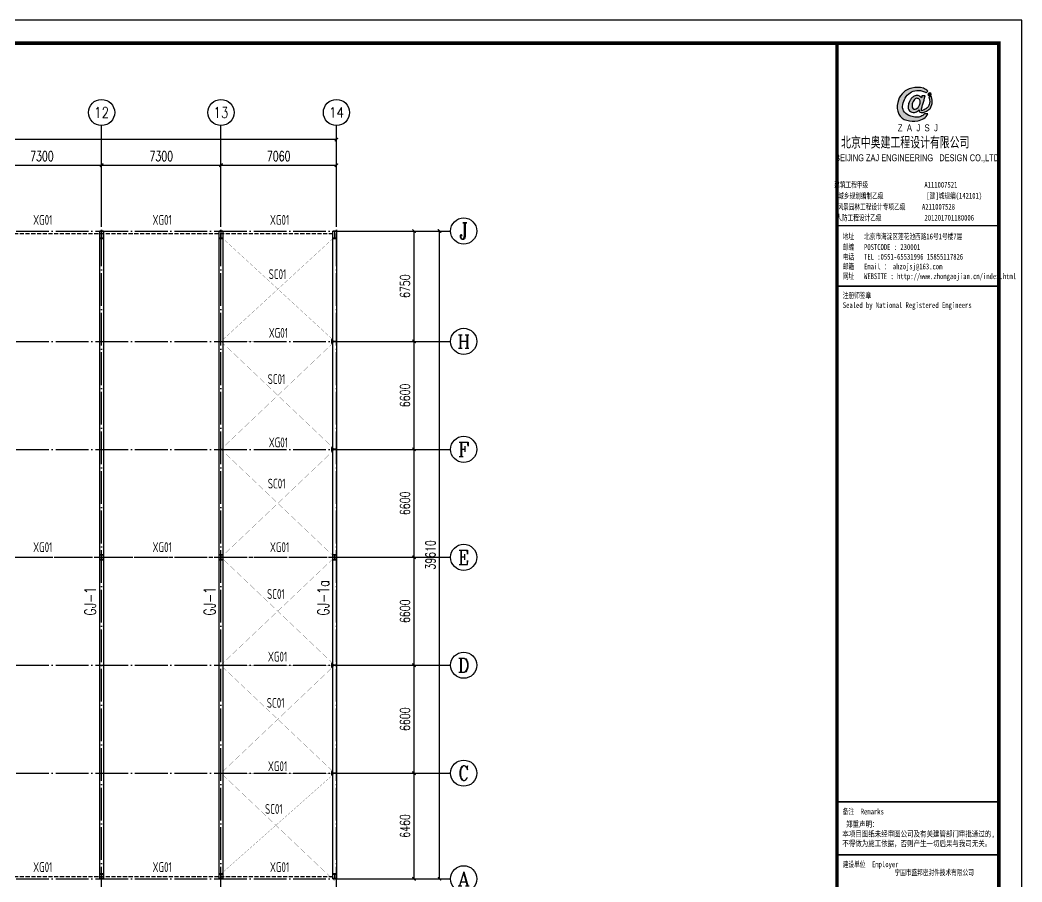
# Model space of a CAD drawing. Extents: x -89996 to 1006241, y -2176 to 440573.
# Drawn here: x 177375 to 238643, y 29120 to 81824 of the extents above; entities that cross this region are included whole.
import ezdxf
from ezdxf.enums import TextEntityAlignment as Align

# ---------------------------------------------------------------- set-up
doc = ezdxf.new("R2010")
doc.units = 0
doc.header["$LTSCALE"] = 1000
doc.header["$MEASUREMENT"] = 0
doc.linetypes.add('DASH', pattern=[0.35, 0.25, -0.1])
doc.linetypes.add('DOTE', pattern=[2.42, 2, -0.2, 0.02, -0.2])
for name, color, linetype in [('AXIS', 3, 'Continuous'), ('AXIS_TEXT', 7, 'Continuous'), ('DOTE', 1, 'DOTE'), ('GL', 150, 'Continuous'), ('GZ', 50, 'Continuous'), ('NUM', 7, 'Continuous'), ('PUB_TEXT', 7, 'Continuous'), ('PUB_TITLE', 4, 'Continuous'), ('SC', 3, 'Continuous'), ('WALL', 9, 'Continuous'), ('XG', 6, 'Continuous'), ('图签', 3, 'Continuous')]:
    doc.layers.add(name, color=color, linetype=linetype)
doc.styles.add('_gyy_title_Arial', font='arial.ttf', dxfattribs={"width": 0.7})
doc.styles.add('_gyy_title_ST', font='', dxfattribs={"width": 0.8})
doc.styles.add('_TCH_AXIS', font='COMPLEX', dxfattribs={"bigfont": 'GBCBIG'})
doc.styles.add('_TCH_DIM', font='SIMPLEX', dxfattribs={"bigfont": 'GBCBIG'})
doc.styles.add('_TCH_DIM_T3', font='SIMPLEX', dxfattribs={"width": 0.705882, "bigfont": 'GBCBIG'})
doc.styles.add('COMPLEX', font='COMPLEX')
doc.styles.add('HZ', font='txt.shx', dxfattribs={"width": 0.8, "bigfont": '000hztxt.shx'})
doc.styles.add('TSSD_Norm', font='tssdeng.shx', dxfattribs={"bigfont": 'hztxt.shx'})
doc.styles.get('_gyy_title_ST').set_extended_font_data('SimSun')
doc.dimstyles.new('_TCH_ARCH&&200', dxfattribs={"dimtxt": 595, "dimasz": 200, "dimexe": 500, "dimexo": 600, "dimgap": 252.5, "dimtad": 1, "dimdec": 0, "dimzin": 0, "dimdsep": 46, "dimtxsty": '_TCH_DIM_T3', "dimblk": 'ARCHTICK', "dimcen": 0.09, "dimclrt": 7, "dimazin": 2, "dimtfac": 1, "dimtdec": 0, "dimtix": 1, "dimtmove": 2, "dimatfit": 3, "dimfxl": 0, "dimtolj": 1, "dimtzin": 0, "dimarcsym": 0})
doc.dimstyles.new('TCH-200-1', dxfattribs={"dimtxt": 595, "dimasz": 200, "dimexe": 500, "dimexo": 600, "dimgap": 252.5, "dimtad": 1, "dimdec": 0, "dimzin": 0, "dimdsep": 46, "dimtxsty": '_TCH_DIM_T3', "dimblk": 'ARCHTICK', "dimcen": 0.09, "dimclrd": 3, "dimclre": 3, "dimclrt": 7, "dimazin": 2, "dimtfac": 1, "dimtdec": 0, "dimtix": 1, "dimtmove": 2, "dimatfit": 3, "dimfxl": 0, "dimtolj": 1, "dimtzin": 0, "dimarcsym": 0})

# ---------------------------------------------------------------- blocks, each defined once
blk = doc.blocks.new('_ArchTick')
at = {"color": 0, "linetype": 'ByBlock', "const_width": 0.4}
blk.add_lwpolyline([(-0.5, -0.5), (0.5, 0.5)], dxfattribs=at)
blk = doc.blocks.new('*D327')
at = {"layer": 'Defpoints', "color": 0, "transparency": 16777216}
for p in [(196868, 68923), (203025, 68923), (196963, 29313)]:
    blk.add_point(p, dxfattribs=at)
at = {"layer": 'WALL', "color": 3, "lineweight": -2, "transparency": 16777216}
for p, q in [((197468, 68923), (203525, 68923)), ((203025, 29313), (203025, 68923)), ((197563, 29313), (203525, 29313))]:
    blk.add_line(p, q, dxfattribs=at)
at = {"layer": 'WALL', "color": 3, "lineweight": -2, "transparency": 16777216, "xscale": 200, "yscale": 200, "zscale": 200}
for p, rotation in [((203025, 68923), 90), ((203025, 29313), 270)]:
    blk.add_blockref('_ArchTick', p, dxfattribs=dict(at, rotation=rotation))
at = {"layer": 'WALL', "color": 7, "transparency": 16777216, "insert": (202475, 49118), "char_height": 595, "attachment_point": 5, "rotation": 90, "style": '_TCH_DIM_T3'}
blk.add_mtext('\\A1;39610', dxfattribs=at)
blk = doc.blocks.new('*D329')
at = {"layer": 'Defpoints', "color": 0, "transparency": 16777216}
for p in [(117413, 74511), (196723, 69263), (117413, 69023)]:
    blk.add_point(p, dxfattribs=at)
at = {"layer": 'WALL', "color": 3, "lineweight": -2, "transparency": 16777216}
for p, q in [((117413, 69623), (117413, 75011)), ((196723, 69863), (196723, 75011)), ((196723, 74511), (117413, 74511))]:
    blk.add_line(p, q, dxfattribs=at)
at = {"layer": 'WALL', "color": 3, "lineweight": -2, "transparency": 16777216, "xscale": 200, "yscale": 200, "zscale": 200, "rotation": 180}
blk.add_blockref('_ArchTick', (117413, 74511), dxfattribs=at)
at = {"layer": 'WALL', "color": 3, "lineweight": -2, "transparency": 16777216, "xscale": 200, "yscale": 200, "zscale": 200}
blk.add_blockref('_ArchTick', (196723, 74511), dxfattribs=at)
at = {"layer": 'WALL', "color": 7, "transparency": 16777216, "insert": (157068, 75061), "char_height": 595, "attachment_point": 5, "style": '_TCH_DIM_T3'}
blk.add_mtext('\\A1;79310', dxfattribs=at)
blk = doc.blocks.new('_AXISO')
blk.add_circle((0, 0), 0.5)
at = {"layer": 'AXIS_TEXT', "style": 'COMPLEX', "width": 1.041667}
blk.add_attdef('A', text='', height=0.56, dxfattribs=at).set_placement((-0.25, -0.28), (0.25, -0.28), align=Align.FIT)
blk = doc.blocks.new('*D3068')
at = {"layer": 'AXIS', "color": 0, "lineweight": -2, "transparency": 16777216}
for p, q in [((75697, 49335), (75697, 52285)), ((82997, 49335), (82997, 52285)), ((75697, 51785), (82997, 51785))]:
    blk.add_line(p, q, dxfattribs=at)
at = {"layer": 'Defpoints', "color": 0, "transparency": 16777216}
for p in [(82997, 51785), (75697, 48735), (82997, 48735)]:
    blk.add_point(p, dxfattribs=at)
at = {"layer": 'AXIS', "color": 0, "lineweight": -2, "transparency": 16777216, "xscale": 200, "yscale": 200, "zscale": 200, "rotation": 180}
blk.add_blockref('_ArchTick', (75697, 51785), dxfattribs=at)
at = {"layer": 'AXIS', "color": 0, "lineweight": -2, "transparency": 16777216, "xscale": 200, "yscale": 200, "zscale": 200}
blk.add_blockref('_ArchTick', (82997, 51785), dxfattribs=at)
at = {"layer": 'AXIS', "color": 7, "transparency": 16777216, "insert": (79347, 52335), "char_height": 595, "attachment_point": 5, "style": '_TCH_DIM_T3'}
blk.add_mtext('\\A1;7300', dxfattribs=at)
blk = doc.blocks.new('*D3069')
at = {"layer": 'AXIS', "color": 0, "lineweight": -2, "transparency": 16777216}
for p, q in [((82997, 49335), (82997, 52285)), ((90297, 49335), (90297, 52285)), ((82997, 51785), (90297, 51785))]:
    blk.add_line(p, q, dxfattribs=at)
at = {"layer": 'Defpoints', "color": 0, "transparency": 16777216}
for p in [(90297, 51785), (82997, 48735), (90297, 48735)]:
    blk.add_point(p, dxfattribs=at)
at = {"layer": 'AXIS', "color": 0, "lineweight": -2, "transparency": 16777216, "xscale": 200, "yscale": 200, "zscale": 200, "rotation": 180}
blk.add_blockref('_ArchTick', (82997, 51785), dxfattribs=at)
at = {"layer": 'AXIS', "color": 0, "lineweight": -2, "transparency": 16777216, "xscale": 200, "yscale": 200, "zscale": 200}
blk.add_blockref('_ArchTick', (90297, 51785), dxfattribs=at)
at = {"layer": 'AXIS', "color": 7, "transparency": 16777216, "insert": (86647, 52335), "char_height": 595, "attachment_point": 5, "style": '_TCH_DIM_T3'}
blk.add_mtext('\\A1;7300', dxfattribs=at)
blk = doc.blocks.new('*D3070')
at = {"layer": 'AXIS', "color": 0, "lineweight": -2, "transparency": 16777216}
for p, q in [((90297, 49335), (90297, 52285)), ((97357, 49335), (97357, 52285)), ((90297, 51785), (97357, 51785))]:
    blk.add_line(p, q, dxfattribs=at)
at = {"layer": 'Defpoints', "color": 0, "transparency": 16777216}
for p in [(97357, 51785), (90297, 48735), (97357, 48735)]:
    blk.add_point(p, dxfattribs=at)
at = {"layer": 'AXIS', "color": 0, "lineweight": -2, "transparency": 16777216, "xscale": 200, "yscale": 200, "zscale": 200, "rotation": 180}
blk.add_blockref('_ArchTick', (90297, 51785), dxfattribs=at)
at = {"layer": 'AXIS', "color": 0, "lineweight": -2, "transparency": 16777216, "xscale": 200, "yscale": 200, "zscale": 200}
blk.add_blockref('_ArchTick', (97357, 51785), dxfattribs=at)
at = {"layer": 'AXIS', "color": 7, "transparency": 16777216, "insert": (93827, 52335), "char_height": 595, "attachment_point": 5, "style": '_TCH_DIM_T3'}
blk.add_mtext('\\A1;7060', dxfattribs=at)
blk = doc.blocks.new('*D3077')
at = {"layer": 'AXIS', "color": 0, "lineweight": -2, "transparency": 16777216}
for p, q in [((99197, 14608), (102603, 14608)), ((102103, 8148), (102103, 14608)), ((99197, 8148), (102603, 8148))]:
    blk.add_line(p, q, dxfattribs=at)
at = {"layer": 'Defpoints', "color": 0, "transparency": 16777216}
for p in [(98597, 14608), (102103, 14608), (98597, 8148)]:
    blk.add_point(p, dxfattribs=at)
at = {"layer": 'AXIS', "color": 0, "lineweight": -2, "transparency": 16777216, "xscale": 200, "yscale": 200, "zscale": 200}
for p, rotation in [((102103, 14608), 90), ((102103, 8148), 270)]:
    blk.add_blockref('_ArchTick', p, dxfattribs=dict(at, rotation=rotation))
at = {"layer": 'AXIS', "color": 7, "transparency": 16777216, "insert": (101553, 11378), "char_height": 595, "attachment_point": 5, "rotation": 90, "style": '_TCH_DIM_T3'}
blk.add_mtext('\\A1;6460', dxfattribs=at)
blk = doc.blocks.new('*D3078')
at = {"layer": 'AXIS', "color": 0, "lineweight": -2, "transparency": 16777216}
for p, q in [((99197, 21208), (102603, 21208)), ((102103, 14608), (102103, 21208)), ((99197, 14608), (102603, 14608))]:
    blk.add_line(p, q, dxfattribs=at)
at = {"layer": 'Defpoints', "color": 0, "transparency": 16777216}
for p in [(98597, 21208), (102103, 21208), (98597, 14608)]:
    blk.add_point(p, dxfattribs=at)
at = {"layer": 'AXIS', "color": 0, "lineweight": -2, "transparency": 16777216, "xscale": 200, "yscale": 200, "zscale": 200}
for p, rotation in [((102103, 21208), 90), ((102103, 14608), 270)]:
    blk.add_blockref('_ArchTick', p, dxfattribs=dict(at, rotation=rotation))
at = {"layer": 'AXIS', "color": 7, "transparency": 16777216, "insert": (101553, 17908), "char_height": 595, "attachment_point": 5, "rotation": 90, "style": '_TCH_DIM_T3'}
blk.add_mtext('\\A1;6600', dxfattribs=at)
blk = doc.blocks.new('*D3079')
at = {"layer": 'AXIS', "color": 0, "lineweight": -2, "transparency": 16777216}
for p, q in [((99197, 27808), (102603, 27808)), ((102103, 21208), (102103, 27808)), ((99197, 21208), (102603, 21208))]:
    blk.add_line(p, q, dxfattribs=at)
at = {"layer": 'Defpoints', "color": 0, "transparency": 16777216}
for p in [(98597, 27808), (102103, 27808), (98597, 21208)]:
    blk.add_point(p, dxfattribs=at)
at = {"layer": 'AXIS', "color": 0, "lineweight": -2, "transparency": 16777216, "xscale": 200, "yscale": 200, "zscale": 200}
for p, rotation in [((102103, 27808), 90), ((102103, 21208), 270)]:
    blk.add_blockref('_ArchTick', p, dxfattribs=dict(at, rotation=rotation))
at = {"layer": 'AXIS', "color": 7, "transparency": 16777216, "insert": (101553, 24508), "char_height": 595, "attachment_point": 5, "rotation": 90, "style": '_TCH_DIM_T3'}
blk.add_mtext('\\A1;6600', dxfattribs=at)
blk = doc.blocks.new('*D3080')
at = {"layer": 'AXIS', "color": 0, "lineweight": -2, "transparency": 16777216}
for p, q in [((99197, 34408), (102603, 34408)), ((102103, 27808), (102103, 34408)), ((99197, 27808), (102603, 27808))]:
    blk.add_line(p, q, dxfattribs=at)
at = {"layer": 'Defpoints', "color": 0, "transparency": 16777216}
for p in [(98597, 34408), (102103, 34408), (98597, 27808)]:
    blk.add_point(p, dxfattribs=at)
at = {"layer": 'AXIS', "color": 0, "lineweight": -2, "transparency": 16777216, "xscale": 200, "yscale": 200, "zscale": 200}
for p, rotation in [((102103, 34408), 90), ((102103, 27808), 270)]:
    blk.add_blockref('_ArchTick', p, dxfattribs=dict(at, rotation=rotation))
at = {"layer": 'AXIS', "color": 7, "transparency": 16777216, "insert": (101553, 31108), "char_height": 595, "attachment_point": 5, "rotation": 90, "style": '_TCH_DIM_T3'}
blk.add_mtext('\\A1;6600', dxfattribs=at)
blk = doc.blocks.new('*D3081')
at = {"layer": 'AXIS', "color": 0, "lineweight": -2, "transparency": 16777216}
for p, q in [((99197, 41008), (102603, 41008)), ((102103, 34408), (102103, 41008)), ((99197, 34408), (102603, 34408))]:
    blk.add_line(p, q, dxfattribs=at)
at = {"layer": 'Defpoints', "color": 0, "transparency": 16777216}
for p in [(98597, 41008), (102103, 41008), (98597, 34408)]:
    blk.add_point(p, dxfattribs=at)
at = {"layer": 'AXIS', "color": 0, "lineweight": -2, "transparency": 16777216, "xscale": 200, "yscale": 200, "zscale": 200}
for p, rotation in [((102103, 41008), 90), ((102103, 34408), 270)]:
    blk.add_blockref('_ArchTick', p, dxfattribs=dict(at, rotation=rotation))
at = {"layer": 'AXIS', "color": 7, "transparency": 16777216, "insert": (101553, 37708), "char_height": 595, "attachment_point": 5, "rotation": 90, "style": '_TCH_DIM_T3'}
blk.add_mtext('\\A1;6600', dxfattribs=at)
blk = doc.blocks.new('*D3082')
at = {"layer": 'AXIS', "color": 0, "lineweight": -2, "transparency": 16777216}
for p, q in [((99197, 47758), (102603, 47758)), ((102103, 41008), (102103, 47758)), ((99197, 41008), (102603, 41008))]:
    blk.add_line(p, q, dxfattribs=at)
at = {"layer": 'Defpoints', "color": 0, "transparency": 16777216}
for p in [(98597, 47758), (102103, 47758), (98597, 41008)]:
    blk.add_point(p, dxfattribs=at)
at = {"layer": 'AXIS', "color": 0, "lineweight": -2, "transparency": 16777216, "xscale": 200, "yscale": 200, "zscale": 200}
for p, rotation in [((102103, 47758), 90), ((102103, 41008), 270)]:
    blk.add_blockref('_ArchTick', p, dxfattribs=dict(at, rotation=rotation))
at = {"layer": 'AXIS', "color": 7, "transparency": 16777216, "insert": (101553, 44383), "char_height": 595, "attachment_point": 5, "rotation": 90, "style": '_TCH_DIM_T3'}
blk.add_mtext('\\A1;6750', dxfattribs=at)
blk = doc.blocks.new('dd')
at = {"layer": '图签'}
h = blk.add_hatch(color=5, dxfattribs=at)
h.set_gradient(color1=(0, 0, 255), color2=(36, 36, 255), one_color=1, tint=0.57)
h.paths.add_polyline_path([(452, 1270, -0.093206), (531, 1562, -0.136321), (716, 1807, -0.161039), (988, 1948, -0.108591), (1307, 1935, -0.049497), (1479, 1861, 0.062627), (1539, 1932, 0.094388), (1351, 2056, 0.136326), (854, 2062, 0.161722), (430, 1810, 0.133661), (243, 1435, 0.158414), (286, 937, 0.22517), (632, 669, 0.138663), (1107, 646, 0.074676), (1375, 753, 0.125344), (1543, 944, 0.006312), (1413, 948, -0.090385), (1244, 833, -0.096745), (1053, 797, -0.073845), (803, 850, -0.140868), (530, 1020, -0.160753)])
h = blk.add_hatch(color=5, dxfattribs=at)
h.set_gradient(color1=(0, 0, 255), color2=(36, 36, 255), one_color=1, tint=0.57)
h.paths.add_polyline_path([(1306, 1289, 0.011169), (1334, 1370, 0.005807), (1431, 1724, 0.01105), (1292, 1724, 0.016796), (1267, 1634, 0.125943), (1203, 1704, 0.083806), (1120, 1739, 0.082879), (1047, 1739, -0.008503), (952, 1710, 0.060057), (844, 1628, 0.086078), (774, 1532, 0.099424), (705, 1347, 0.12153), (690, 1225, 0.102644), (719, 1122, 0.056648), (797, 1042, 0.092914), (913, 1013, 0.194578), (1098, 1064, -0.002562), (1175, 1122, 0.064354), (1167, 1068, 0.172385), (1207, 1017, 0.105458), (1300, 1002, 0.086567), (1454, 1046, 0.047674), (1592, 1136, 0.166359), (1692, 1274, 0.096748), (1728, 1431, 0.03151), (1728, 1548, 0.041815), (1700, 1691, 0.007654), (1588, 1673, -0.009919), (1610, 1585, -0.068269), (1624, 1482, -0.105336), (1605, 1352, -0.14652), (1528, 1223, -0.070486), (1434, 1151, -0.077937), (1341, 1103, -0.127098), (1272, 1084, -0.114215), (1267, 1129, -0.007609)])
h.paths.add_polyline_path([(865, 1245, -0.099994), (863, 1328, -0.050974), (888, 1427, -0.120527), (938, 1529, -0.043888), (1002, 1595, -0.08446), (1063, 1619, -0.147309), (1127, 1607, -0.037474), (1177, 1572, -0.06931), (1209, 1507, -0.067662), (1213, 1431, -0.02676), (1211, 1413, 0.017209), (1183, 1329, -0.048815), (1120, 1223, -0.139096), (1046, 1163, -0.097991), (944, 1153, -0.085394), (909, 1169, -0.149141)], flags=16)
h = blk.add_hatch(color=1, dxfattribs=at)
h.set_gradient(color1=(255, 0, 0), color2=(255, 0, 0), tint=0.57)
h.paths.add_polyline_path([(1557, 1818, 0.386553), (1564, 1757, 0.170676), (1604, 1736, 0.082224), (1657, 1743, 0.087509), (1686, 1766, 0.264235), (1694, 1804, 0.244333), (1636, 1850, 0.30271)])
blk.add_lwpolyline([(1539, 1932, 0.094388), (1351, 2056, 0.136326), (854, 2062, 0.161722), (430, 1810, 0.133661), (243, 1435, 0.158414), (286, 937, 0.22517), (632, 669, 0.138663), (1107, 646, 0.074676), (1375, 753, 0.125344), (1543, 944, 0.006312), (1413, 948, -0.090385), (1244, 833, -0.096745), (1053, 797, -0.073845), (803, 850, -0.140868), (530, 1020, -0.160753), (452, 1270, -0.093206), (531, 1562, -0.136321), (716, 1807, -0.161039), (988, 1948, -0.108591), (1307, 1935, -0.049497), (1479, 1861, 0.062627)], format="xyb", close=True, dxfattribs=at)
for points in [[(1431, 1724, 0.011041), (1292, 1724, 0.016796), (1267, 1634, 0.125943), (1203, 1704, 0.083806), (1120, 1739, 0.082879), (1047, 1739, -0.008503), (952, 1710, 0.060057), (844, 1628, 0.086078), (774, 1532, 0.099424), (705, 1347, 0.12153), (690, 1225, 0.102644), (719, 1122, 0.056648), (797, 1042, 0.092914), (913, 1013, 0.194578), (1098, 1064, -0.002562), (1175, 1122, 0.064354), (1167, 1068, 0.172385), (1207, 1017, 0.105458), (1300, 1002, 0.086567), (1454, 1046, 0.047674), (1592, 1136, 0.166359), (1692, 1274, 0.096748), (1728, 1431, 0.03151), (1728, 1548, 0.041815), (1700, 1691, 0.007654), (1588, 1673, -0.009919), (1610, 1585, -0.068269), (1624, 1482, -0.105336), (1605, 1352, -0.14652), (1528, 1223, -0.070486), (1434, 1151, -0.077937), (1341, 1103, -0.127098), (1272, 1084, -0.114215), (1267, 1129, -0.007609), (1306, 1289, 0.011169), (1334, 1370, 0.005782), (1430, 1722, 0.069025)], [(1694, 1804, 0.243958), (1636, 1850, 0.303117), (1557, 1818, 0.386553), (1564, 1757, 0.170676), (1604, 1736, 0.082224), (1657, 1743, 0.087509), (1686, 1766, 0.264235), (1694, 1804, -7.823139)], [(1213, 1431, 0.067662), (1209, 1507, 0.06931), (1177, 1572, 0.037474), (1127, 1607, 0.147309), (1063, 1619, 0.08446), (1002, 1595, 0.043888), (938, 1529, 0.120527), (888, 1427, 0.050974), (863, 1328, 0.099994), (865, 1245, 0.149141), (909, 1169, 0.085394), (944, 1153, 0.097991), (1046, 1163, 0.139096), (1120, 1223, 0.048815), (1183, 1329, -0.017209), (1211, 1413, 0.02676), (1213, 1431, 0.441273)]]:
    blk.add_lwpolyline(points, format="xyb", dxfattribs=at)
at = {"insert": (246, 492), "char_height": 300, "width": 8000, "attachment_point": 1, "style": 'HZ'}
blk.add_mtext('{\\fArial|b0|i0|c0|p32;Z  A  J  S  J}', dxfattribs=at)
blk = doc.blocks.new('A$C767023C3')
at = {"layer": 'PUB_TITLE'}
for p, q in [((-4949, -5573), (0, -5573)), ((0, -23192), (-4949, -23192))]:
    blk.add_line(p, q, dxfattribs=at)
at = {"layer": 'PUB_TITLE', "const_width": 106}
blk.add_lwpolyline([(-4949, 0), (0, 0), (0, -40586), (-4949, -40586)], close=True, dxfattribs=at)
at = {"layer": 'PUB_TITLE', "const_width": 49.5}
for points in [[(-4949, -7426), (0, -7426)], [(-4949, -23192), (0, -23192)], [(-4949, -24818), (0, -24818)]]:
    blk.add_lwpolyline(points, dxfattribs=at)
at = {"layer": '图签', "xscale": 0.70707067020202, "yscale": 0.70707067020202, "zscale": 0.70707067020202}
blk.add_blockref('dd', (-3263, -2831), dxfattribs=at)
at = {"color": 1, "insert": (-4822, -2862), "char_height": 359.1, "width": 9576, "attachment_point": 1, "style": 'HZ'}
blk.add_mtext('北京中奥建工程设计有限公司', dxfattribs=at)
at = {"layer": 'PUB_TITLE', "width": 0.7}
for s, height, style, p in [('BEIJING ZAJ ENGINEERING   DESIGN CO.,LTD.', 212.12, '_gyy_title_Arial', (-2469, -3610)), ('建筑工程甲级                 A111007521             ', 176.77, '_gyy_title_ST', (-2494, -4417)), ('城乡规划编制乙级             [建]城规编(142101)', 176.77, '_gyy_title_ST', (-2712, -4754)), ('风景园林工程设计专项乙级     A211007528           ', 176.77, '_gyy_title_ST', (-2582, -5090)), ('人防工程设计乙级             201201701180006', 176.77, '_gyy_title_ST', (-2865, -5424))]:
    blk.add_text(s, height=height, dxfattribs=dict(at, style=style)).set_placement(p, align=Align.CENTER)
at = {"layer": 'PUB_TITLE', "style": '_gyy_title_ST', "width": 0.7}
for s, height, p in [('地址   北京市海淀区莲花池西路16号1号楼7层', 176.77, (-4771, -5998)), ('邮编   POSTCODE : 230001', 176.77, (-4771, -6321)), ('电话   TEL :0551-65531996 15855117826', 176.77, (-4771, -6618)), ('邮箱   Email ： ahzojsj@163.com', 176.77, (-4771, -6915)), ('网址   WEBSITE : http://www.zhongaojian.cn/index.html', 176.77, (-4771, -7214)), ('注册师签章', 176.8, (-4771, -7801)), ('Sealed by National Registered Engineers', 176.77, (-4770, -8098)), ('备注  Remarks', 176.77, (-4771, -23580)), ('建设单位  Employer', 176.77, (-4771, -25193))]:
    blk.add_text(s, height=height, dxfattribs=at).set_placement(p)
at = {"layer": 'PUB_TITLE', "color": 2, "style": '_gyy_title_ST', "width": 0.7}
blk.add_text('宁国市盛邦密封件技术有限公司', height=176.77, dxfattribs=at).set_placement((-1978, -25348), align=Align.MIDDLE)
at = {"layer": 'PUB_TITLE', "insert": (-4785, -23790), "char_height": 176.77, "width": 5656.57, "attachment_point": 1, "style": '_gyy_title_ST'}
blk.add_mtext(' 郑重声明：\\P本项目图纸未经审图公司及有关建管部门审批通过的,\\P不得做为施工依据，否则产生一切后果与我司无关。', dxfattribs=at)
blk = doc.blocks.new('A$C39280D4C')
at = {"layer": 'AXIS'}
for p, q in [((82997.4, 48734.6), (82997.4, 54206)), ((90297.4, 48734.6), (90297.4, 54206)), ((97357.4, 48734.6), (97357.4, 54206)), ((98597.4, 47757.8), (104339.1, 47757.8)), ((98597.4, 41007.8), (104339.1, 41007.8)), ((98597.4, 34407.8), (104339.1, 34407.8)), ((98597.4, 27807.8), (104339.1, 27807.8)), ((98597.4, 21207.8), (104339.1, 21207.8)), ((98597.4, 14607.8), (104339.1, 14607.8)), ((98597.4, 8147.8), (104339.1, 8147.8))]:
    blk.add_line(p, q, dxfattribs=at)
at = {"layer": 'DOTE'}
for p, q in [((82997.4, 6881), (82997.4, 48734.6)), ((90297.4, 6881), (90297.4, 48734.6)), ((97357.4, 6881), (97357.4, 48734.6)), ((7597.4, 47757.8), (98597.4, 47757.8)), ((7597.4, 41007.8), (98597.4, 41007.8)), ((7597.4, 34407.8), (98597.4, 34407.8)), ((7597.4, 27807.8), (98597.4, 27807.8)), ((7597.4, 21207.8), (98597.4, 21207.8)), ((7597.4, 14607.8), (98597.4, 14607.8)), ((7597.4, 8147.8), (98597.4, 8147.8))]:
    blk.add_line(p, q, dxfattribs=at)
at = {"layer": 'GZ'}
for points in [[(83107.4, 47757.8), (82887.4, 47757.8), (82887.4, 47747.8), (82990.6, 47747.8), (82994.4, 47742.8), (82994.4, 47322.4), (82990.6, 47317.8), (82887.4, 47317.8), (82887.4, 47307.8), (83107.4, 47307.8), (83107.4, 47317.8), (83004.4, 47317.8), (83000.4, 47322.3), (83000.4, 47742.8), (83004.4, 47747.8), (83107.4, 47747.8), (83107.4, 47757.8)], [(90407.4, 47757.8), (90187.4, 47757.8), (90187.4, 47747.8), (90290.6, 47747.8), (90294.4, 47742.8), (90294.4, 47322.4), (90290.6, 47317.8), (90187.4, 47317.8), (90187.4, 47307.8), (90407.4, 47307.8), (90407.4, 47317.8), (90304.4, 47317.8), (90300.4, 47322.3), (90300.4, 47742.8), (90304.4, 47747.8), (90407.4, 47747.8), (90407.4, 47757.8)], [(97357.4, 47757.8), (97137.4, 47757.8), (97137.4, 47747.8), (97240.6, 47747.8), (97244.4, 47742.8), (97244.4, 47322.4), (97240.6, 47317.8), (97137.4, 47317.8), (97137.4, 47307.8), (97357.4, 47307.8), (97357.4, 47317.8), (97254.4, 47317.8), (97250.4, 47322.3), (97250.4, 47742.8), (97254.4, 47747.8), (97357.4, 47747.8), (97357.4, 47757.8)], [(97057.4, 41117.8), (97057.4, 40897.8), (97067.4, 40897.8), (97067.4, 41000.9), (97072.4, 41004.8), (97342.8, 41004.8), (97347.4, 41000.9), (97347.4, 40897.8), (97357.4, 40897.8), (97357.4, 41117.8), (97347.4, 41117.8), (97347.4, 41014.8), (97342.9, 41010.8), (97072.4, 41010.8), (97067.4, 41014.8), (97067.4, 41117.8), (97057.4, 41117.8)], [(97057.4, 34517.8), (97057.4, 34297.8), (97067.4, 34297.8), (97067.4, 34400.9), (97072.4, 34404.8), (97342.8, 34404.8), (97347.4, 34400.9), (97347.4, 34297.8), (97357.4, 34297.8), (97357.4, 34517.8), (97347.4, 34517.8), (97347.4, 34414.8), (97342.9, 34410.8), (97072.4, 34410.8), (97067.4, 34414.8), (97067.4, 34517.8), (97057.4, 34517.8)], [(83107.4, 27958.1), (82887.4, 27958.1), (82887.4, 27948.1), (82990.6, 27948.1), (82994.4, 27943.1), (82994.4, 27672.7), (82990.6, 27668.1), (82887.4, 27668.1), (82887.4, 27658.1), (83107.4, 27658.1), (83107.4, 27668.1), (83004.4, 27668.1), (83000.4, 27672.5), (83000.4, 27943.1), (83004.4, 27948.1), (83107.4, 27948.1), (83107.4, 27958.1)], [(90407.4, 27958.1), (90187.4, 27958.1), (90187.4, 27948.1), (90290.6, 27948.1), (90294.4, 27943.1), (90294.4, 27672.7), (90290.6, 27668.1), (90187.4, 27668.1), (90187.4, 27658.1), (90407.4, 27658.1), (90407.4, 27668.1), (90304.4, 27668.1), (90300.4, 27672.5), (90300.4, 27943.1), (90304.4, 27948.1), (90407.4, 27948.1), (90407.4, 27958.1)], [(97357.4, 27958.1), (97137.4, 27958.1), (97137.4, 27948.1), (97240.6, 27948.1), (97244.4, 27943.1), (97244.4, 27672.7), (97240.6, 27668.1), (97137.4, 27668.1), (97137.4, 27658.1), (97357.4, 27658.1), (97357.4, 27668.1), (97254.4, 27668.1), (97250.4, 27672.5), (97250.4, 27943.1), (97254.4, 27948.1), (97357.4, 27948.1), (97357.4, 27958.1)], [(97057.4, 21317.8), (97057.4, 21097.8), (97067.4, 21097.8), (97067.4, 21200.9), (97072.4, 21204.8), (97342.8, 21204.8), (97347.4, 21200.9), (97347.4, 21097.8), (97357.4, 21097.8), (97357.4, 21317.8), (97347.4, 21317.8), (97347.4, 21214.8), (97342.9, 21210.8), (97072.4, 21210.8), (97067.4, 21214.8), (97067.4, 21317.8), (97057.4, 21317.8)], [(97057.4, 14717.8), (97057.4, 14497.8), (97067.4, 14497.8), (97067.4, 14600.9), (97072.4, 14604.8), (97342.8, 14604.8), (97347.4, 14600.9), (97347.4, 14497.8), (97357.4, 14497.8), (97357.4, 14717.8), (97347.4, 14717.8), (97347.4, 14614.8), (97342.9, 14610.8), (97072.4, 14610.8), (97067.4, 14614.8), (97067.4, 14717.8), (97057.4, 14717.8)], [(83107.4, 8447.8), (82887.4, 8447.8), (82887.4, 8437.8), (82990.6, 8437.8), (82994.4, 8432.8), (82994.4, 8162.4), (82990.6, 8157.8), (82887.4, 8157.8), (82887.4, 8147.8), (83107.4, 8147.8), (83107.4, 8157.8), (83004.4, 8157.8), (83000.4, 8162.3), (83000.4, 8432.8), (83004.4, 8437.8), (83107.4, 8437.8), (83107.4, 8447.8)], [(90407.4, 8447.8), (90187.4, 8447.8), (90187.4, 8437.8), (90290.6, 8437.8), (90294.4, 8432.8), (90294.4, 8162.4), (90290.6, 8157.8), (90187.4, 8157.8), (90187.4, 8147.8), (90407.4, 8147.8), (90407.4, 8157.8), (90304.4, 8157.8), (90300.4, 8162.3), (90300.4, 8432.8), (90304.4, 8437.8), (90407.4, 8437.8), (90407.4, 8447.8)], [(97357.4, 8447.8), (97137.4, 8447.8), (97137.4, 8437.8), (97240.6, 8437.8), (97244.4, 8432.8), (97244.4, 8162.4), (97240.6, 8157.8), (97137.4, 8157.8), (97137.4, 8147.8), (97357.4, 8147.8), (97357.4, 8157.8), (97254.4, 8157.8), (97250.4, 8162.3), (97250.4, 8432.8), (97254.4, 8437.8), (97357.4, 8437.8), (97357.4, 8447.8)]]:
    blk.add_lwpolyline(points, close=True, dxfattribs=at)
at = {"layer": 'AXIS'}
ref = blk.add_blockref('_AXISO', (82997.4, 55006), dxfattribs=dict(at, xscale=1600, yscale=1600, zscale=1600))
ref.add_attrib('A', '12', dxfattribs={"layer": 'AXIS_TEXT', "height": 656.89, "style": '_TCH_AXIS'}).set_placement((82543.9, 54677.5), (83451, 54677.5), align=Align.FIT)
ref = blk.add_blockref('_AXISO', (90297.4, 55006), dxfattribs=dict(at, xscale=1600, yscale=1600, zscale=1600))
ref.add_attrib('A', '13', dxfattribs={"layer": 'AXIS_TEXT', "height": 656.89, "style": '_TCH_AXIS'}).set_placement((89843.9, 54677.5), (90751, 54677.5), align=Align.FIT)
ref = blk.add_blockref('_AXISO', (97357.4, 55006), dxfattribs=dict(at, xscale=1600, yscale=1600, zscale=1600))
ref.add_attrib('A', '14', dxfattribs={"layer": 'AXIS_TEXT', "height": 628.15, "style": '_TCH_AXIS'}).set_placement((96893.8, 54691.9), (97821.1, 54691.9), align=Align.FIT)
ref = blk.add_blockref('_AXISO', (105139.1, 47757.8), dxfattribs=dict(at, xscale=1600, yscale=1600, zscale=1600))
ref.add_attrib('A', 'J', dxfattribs={"layer": 'AXIS_TEXT', "height": 992.1, "style": '_TCH_AXIS'}).set_placement((104879.2, 47261.7), (105398.9, 47261.7), align=Align.FIT)
ref = blk.add_blockref('_AXISO', (105139.1, 41007.8), dxfattribs=dict(at, xscale=1600, yscale=1600, zscale=1600))
ref.add_attrib('A', 'H', dxfattribs={"layer": 'AXIS_TEXT', "height": 811, "style": '_TCH_AXIS'}).set_placement((104752.8, 40602.3), (105525.3, 40602.3), align=Align.FIT)
ref = blk.add_blockref('_AXISO', (105139.1, 34407.8), dxfattribs=dict(at, xscale=1600, yscale=1600, zscale=1600))
ref.add_attrib('A', 'F', dxfattribs={"layer": 'AXIS_TEXT', "height": 890.9, "style": '_TCH_AXIS'}).set_placement((104799.7, 33962.4), (105478.4, 33962.4), align=Align.FIT)
ref = blk.add_blockref('_AXISO', (105139.1, 27807.8), dxfattribs=dict(at, xscale=1600, yscale=1600, zscale=1600))
ref.add_attrib('A', 'E', dxfattribs={"layer": 'AXIS_TEXT', "height": 890.9, "style": '_TCH_AXIS'}).set_placement((104799.7, 27362.4), (105478.4, 27362.4), align=Align.FIT)
ref = blk.add_blockref('_AXISO', (105139.1, 21207.8), dxfattribs=dict(at, xscale=1600, yscale=1600, zscale=1600))
ref.add_attrib('A', 'D', dxfattribs={"layer": 'AXIS_TEXT', "height": 870.5, "style": '_TCH_AXIS'}).set_placement((104786.7, 20772.5), (105491.4, 20772.5), align=Align.FIT)
ref = blk.add_blockref('_AXISO', (105139.1, 14607.8), dxfattribs=dict(at, xscale=1600, yscale=1600, zscale=1600))
ref.add_attrib('A', 'C', dxfattribs={"layer": 'AXIS_TEXT', "height": 911.4, "style": '_TCH_AXIS'}).set_placement((104813.6, 14152.1), (105464.5, 14152.1), align=Align.FIT)
ref = blk.add_blockref('_AXISO', (105139.1, 8147.8), dxfattribs=dict(at, xscale=1600, yscale=1600, zscale=1600))
ref.add_attrib('A', 'A', dxfattribs={"layer": 'AXIS_TEXT', "height": 850.4, "style": '_TCH_AXIS'}).set_placement((104774.6, 7722.6), (105503.5, 7722.6), align=Align.FIT)
for p1, p2, distance, picture, middle in [((75697.4, 48734.6), (82997.4, 48734.6), 3050, '*D3068', (79347.4, 52334.6)), ((82997.4, 48734.6), (90297.4, 48734.6), 3050, '*D3069', (86647.4, 52334.6)), ((90297.4, 48734.6), (97357.4, 48734.6), 3050, '*D3070', (93827.4, 52334.6)), ((98597.4, 41007.8), (98597.4, 47757.8), -3505.5, '*D3082', (101552.9, 44382.8)), ((98597.4, 34407.8), (98597.4, 41007.8), -3505.5, '*D3081', (101552.9, 37707.8)), ((98597.4, 27807.8), (98597.4, 34407.8), -3505.5, '*D3080', (101552.9, 31107.8)), ((98597.4, 21207.8), (98597.4, 27807.8), -3505.5, '*D3079', (101552.9, 24507.8)), ((98597.4, 14607.8), (98597.4, 21207.8), -3505.5, '*D3078', (101552.9, 17907.8)), ((98597.4, 8147.8), (98597.4, 14607.8), -3505.5, '*D3077', (101552.9, 11377.8))]:
    dim = blk.add_aligned_dim(p1=p1, p2=p2, distance=distance, dimstyle='_TCH_ARCH&&200', dxfattribs=at)
    dim.commit()
    dim.dimension.update_dxf_attribs({"geometry": picture, "text_midpoint": middle})

msp = doc.modelspace()

# ---------------------------------------------------------------- linework, layer by layer
at = {"layer": 'GL'}
for points in [[(182253.12, 29312.84), (182253.12, 68922.84), (182473.12, 68922.58), (182473.12, 29312.58)], [(189553.12, 29312.84), (189553.12, 68922.84), (189773.12, 68922.58), (189773.12, 29312.58)], [(196503.12, 29312.97), (196503.12, 68922.97), (196723.12, 68922.71), (196723.12, 29312.71)]]:
    msp.add_lwpolyline(points, close=True, dxfattribs=at)
at = {"layer": 'PUB_TITLE'}
msp.add_lwpolyline([(90043.05, -2176.39), (238643.05, -2176.39), (238643.05, 81823.61), (90043.05, 81823.61)], close=True, dxfattribs=at)
at = {"layer": 'PUB_TITLE', "const_width": 212.12}
msp.add_lwpolyline([(93578.4, -762.25), (93578.4, 80409.47), (237228.91, 80409.47), (237228.91, -762.25)], close=True, dxfattribs=at)
at = {"layer": 'SC', "const_width": 10}
for points in [[(196618.17, 68566.17), (189663.12, 62172.24), (196618.17, 55572.66), (189666.19, 48972.66)], [(189663.19, 68572.49), (196618.17, 62172.65), (189663.12, 55572.66), (196618.17, 48972.66), (196618.17, 48972.66)], [(196618.17, 48982.4), (189645.57, 42372.57), (196618.17, 35772.58), (189663.12, 29612.58)], [(189666.19, 48972.66), (196618.17, 42372.57), (189663.12, 35772.58), (196618.17, 29172.58), (196618.17, 29172.58)]]:
    msp.add_lwpolyline(points, dxfattribs=at)
at = {"layer": 'XG', "linetype": 'DASH'}
for p, q in [((118563.12, 68772.33), (196610.12, 68772.33)), ((118563.12, 48972.58), (196610.12, 48972.58)), ((118566.12, 29457.66), (196610.12, 29457.66))]:
    msp.add_line(p, q, dxfattribs=at)
at = {"layer": 'XG', "linetype": 'DASH', "const_width": 10}
for points in [[(189663.12, 62172.24), (196618.11, 62172.58)], [(189663.12, 55572.24), (196618.11, 55572.58)], [(189663.12, 42372.24), (196618.11, 42372.58)], [(189663.12, 35772.24), (196618.11, 35772.58)]]:
    msp.add_lwpolyline(points, dxfattribs=at)

# ---------------------------------------------------------------- block references
at = {"xscale": 2, "yscale": 2, "zscale": 2}
msp.add_blockref('A$C767023C3', (237228.91, 80409.47), dxfattribs=at)
msp.add_blockref('A$C39280D4C', (99365.7, 21164.79))

# ---------------------------------------------------------------- texts
at = {"layer": 'NUM', "style": 'TSSD_Norm', "width": 0.7}
for p in [(178766.79, 69122.83), (186066.79, 69122.83), (193246.79, 69122.83), (178766.79, 49112.71), (186066.79, 49112.71), (193246.79, 49112.71), (178766.79, 29550.02), (186066.79, 29550.02), (193246.79, 29550.02)]:
    msp.add_text('XG01', height=600, dxfattribs=at).set_placement(p, align=Align.BOTTOM_CENTER)
for s, p in [('SC01', (192579.39, 65985.33)), ('XG01', (192584.13, 62396.87)), ('SC01', (192515.6, 59568.93)), ('XG01', (192584.13, 55696.87)), ('SC01', (192529.22, 53178.13)), ('SC01', (192480.83, 46426.37)), ('XG01', (192535.75, 42596.79)), ('SC01', (192467.22, 39768.85)), ('XG01', (192535.75, 35896.79)), ('SC01', (192356.08, 33282.65))]:
    msp.add_text(s, height=600, dxfattribs=at).set_placement(p)
at = {"layer": 'PUB_TEXT', "color": 2, "style": '_TCH_DIM', "width": 0.705882}
for s, p in [('GJ-1a', (196268.59, 45406.77)), ('GJ-1', (182018.59, 45406.77)), ('GJ-1', (189318.59, 45406.77))]:
    msp.add_text(s, height=700, rotation=90, dxfattribs=at).set_placement(p)

# ---------------------------------------------------------------- dimensions: what is measured, and where the dimension line sits
at = {"layer": 'WALL'}
for base, p1, p2, angle, picture, middle in [((117413.3, 74511.2), (196723.12, 69262.58), (117413.3, 69022.58), 180, '*D329', (157068.21, 75061.2)), ((203024.72, 68922.58), (196963.12, 29312.58), (196868.36, 68922.58), 90, '*D327', (202474.72, 49117.58))]:
    dim = msp.add_linear_dim(base=base, p1=p1, p2=p2, angle=angle, dimstyle='TCH-200-1', dxfattribs=at)
    dim.commit()
    dim.dimension.update_dxf_attribs({"geometry": picture, "text_midpoint": middle})

doc.saveas('drawing.dxf')
